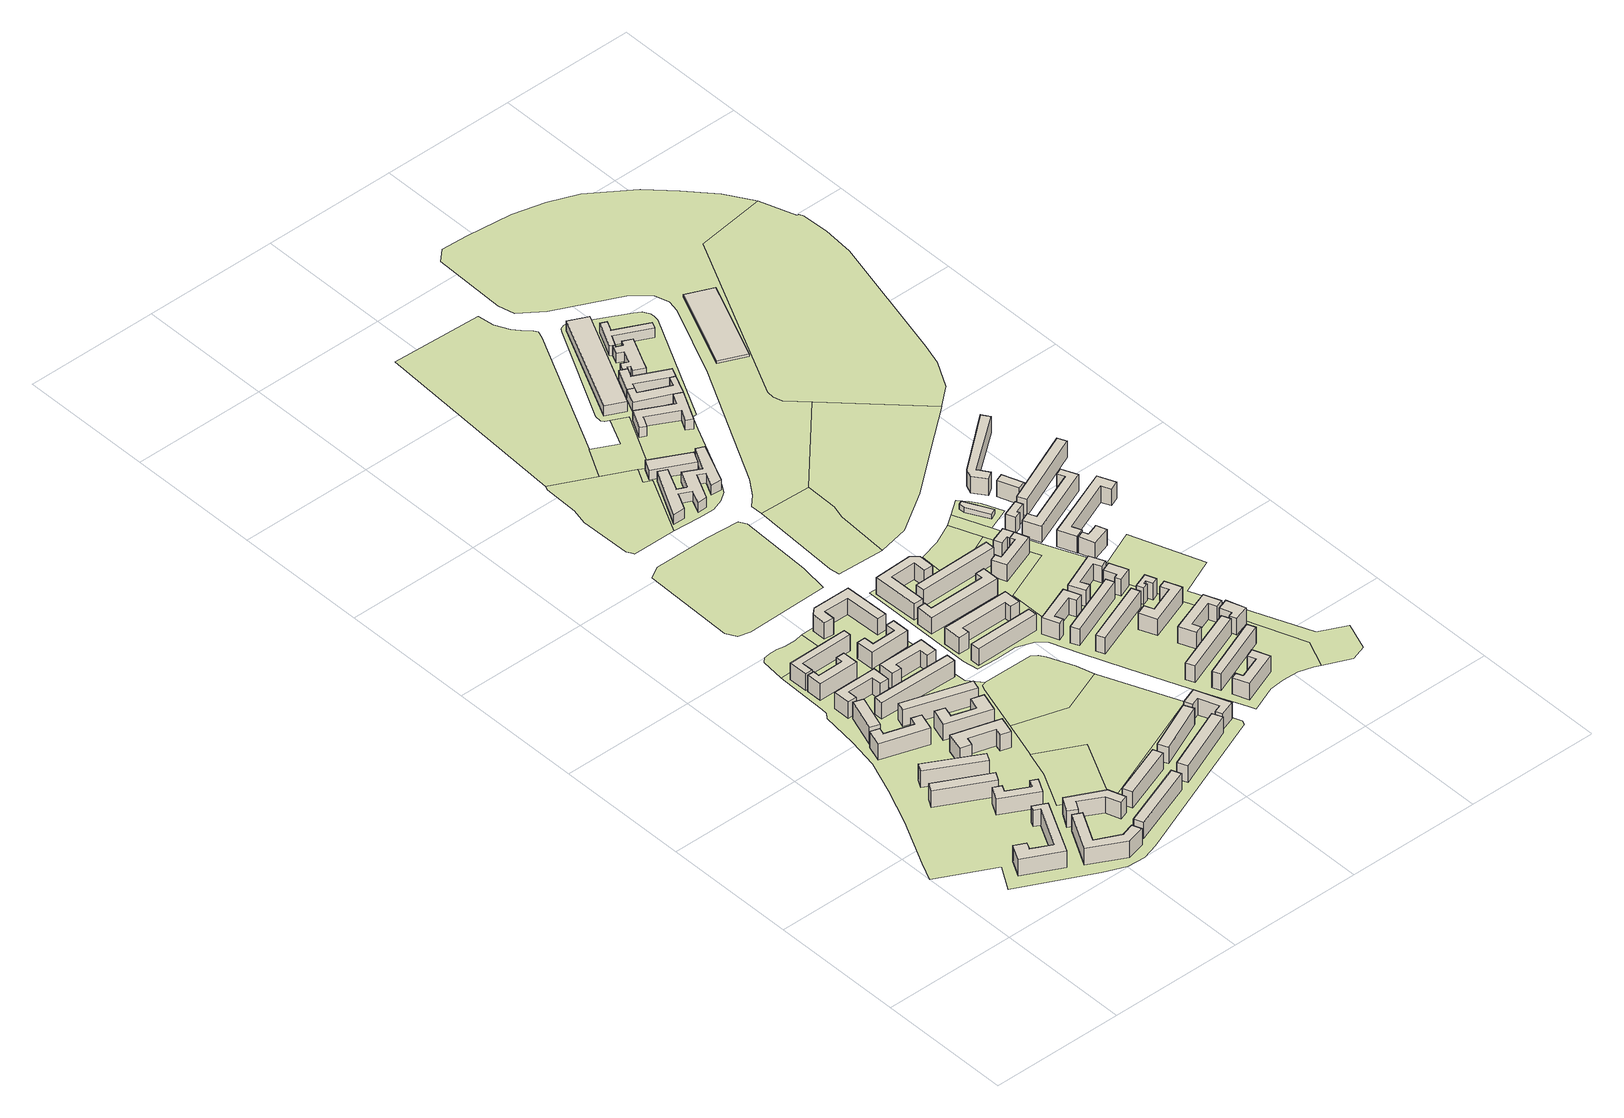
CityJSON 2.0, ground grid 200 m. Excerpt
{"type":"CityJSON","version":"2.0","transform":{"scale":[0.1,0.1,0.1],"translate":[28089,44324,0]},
"CityObjects":{
"building1":{"type":"Building","attributes":{"class":"1000","function":"1000","usage":"1000","roofType":"1000","measuredHeight":27,"storeysAboveGround":9,"storeysBelowGround":0,"landuse":"residential"},"geometry":[{"type":"Solid","lod":"1","boundaries":[[[[0,1,2,3]],[[3,2,4,5]],[[5,4,6,7]],[[7,6,8,9]],[[9,8,10,11]],[[11,10,12,13]],[[13,12,14,15]],[[15,14,16,17]],[[17,16,18,19]],[[19,18,1,0]],[[3,5,7,9,11,13,15,17,19,0]],[[1,18,16,14,12,10,8,6,4,2]]]]}]},
"building2":{"type":"Building","attributes":{"class":"1000","function":"1000","usage":"1000","roofType":"1000","measuredHeight":27,"storeysAboveGround":9,"storeysBelowGround":0,"landuse":"residential"},"geometry":[{"type":"Solid","lod":"1","boundaries":[[[[20,21,22,23]],[[23,22,24,25]],[[25,24,26,27]],[[27,26,21,20]],[[23,25,27,20]],[[21,26,24,22]]]]}]},
"building3":{"type":"Building","attributes":{"class":"1000","function":"1000","usage":"1000","roofType":"1000","measuredHeight":27,"storeysAboveGround":9,"storeysBelowGround":0,"landuse":"residential"},"geometry":[{"type":"Solid","lod":"1","boundaries":[[[[28,29,30,31]],[[31,30,32,33]],[[33,32,34,35]],[[35,34,36,37]],[[37,36,38,39]],[[39,38,40,41]],[[41,40,42,43]],[[43,42,29,28]],[[31,33,35,37,39,41,43,28]],[[29,42,40,38,36,34,32,30]]]]}]},
"building4":{"type":"Building","attributes":{"class":"1000","function":"1000","usage":"1000","roofType":"1000","measuredHeight":27,"storeysAboveGround":9,"storeysBelowGround":0,"landuse":"residential"},"geometry":[{"type":"Solid","lod":"1","boundaries":[[[[44,45,46,47]],[[47,46,48,49]],[[49,48,50,51]],[[51,50,52,53]],[[53,52,54,55]],[[55,54,56,57]],[[57,56,58,59]],[[59,58,45,44]],[[47,49,51,53,55,57,59,44]],[[45,58,56,54,52,50,48,46]]]]}]},
"building5":{"type":"Building","attributes":{"class":"1000","function":"1000","usage":"1000","roofType":"1000","measuredHeight":27,"storeysAboveGround":9,"storeysBelowGround":0,"landuse":"residential"},"geometry":[{"type":"Solid","lod":"1","boundaries":[[[[60,61,62,63]],[[63,62,64,65]],[[65,64,66,67]],[[67,66,61,60]],[[63,65,67,60]],[[61,66,64,62]]]]}]},
"building6":{"type":"Building","attributes":{"class":"1000","function":"1000","usage":"1000","roofType":"1000","measuredHeight":27,"storeysAboveGround":9,"storeysBelowGround":0,"landuse":"residential"},"geometry":[{"type":"Solid","lod":"1","boundaries":[[[[68,69,70,71]],[[71,70,72,73]],[[73,72,74,75]],[[75,74,76,77]],[[77,76,78,79]],[[79,78,80,81]],[[81,80,82,83]],[[83,82,69,68]],[[71,73,75,77,79,81,83,68]],[[69,82,80,78,76,74,72,70]]]]}]},
"building7":{"type":"Building","attributes":{"class":"1000","function":"1000","usage":"1000","roofType":"1000","measuredHeight":27,"storeysAboveGround":9,"storeysBelowGround":0,"landuse":"residential"},"geometry":[{"type":"Solid","lod":"1","boundaries":[[[[84,85,86,87]],[[87,86,88,89]],[[89,88,90,91]],[[91,90,85,84]],[[87,89,91,84]],[[85,90,88,86]]]]}]},
"building8":{"type":"Building","attributes":{"class":"1000","function":"1000","usage":"1000","roofType":"1000","measuredHeight":27,"storeysAboveGround":9,"storeysBelowGround":0,"landuse":"residential"},"geometry":[{"type":"Solid","lod":"1","boundaries":[[[[92,93,94,95]],[[95,94,96,97]],[[97,96,98,99]],[[99,98,100,101]],[[101,100,102,103]],[[103,102,104,105]],[[105,104,106,107]],[[107,106,93,92]],[[95,97,99,101,103,105,107,92]],[[93,106,104,102,100,98,96,94]]]]}]},
"building9":{"type":"Building","attributes":{"class":"1000","function":"1000","usage":"1000","roofType":"1000","measuredHeight":27,"storeysAboveGround":9,"storeysBelowGround":0,"landuse":"residential"},"geometry":[{"type":"Solid","lod":"1","boundaries":[[[[108,109,110,111]],[[111,110,112,113]],[[113,112,114,115]],[[115,114,116,117]],[[117,116,118,119]],[[119,118,120,121]],[[121,120,122,123]],[[123,122,109,108]],[[111,113,115,117,119,121,123,108]],[[109,122,120,118,116,114,112,110]]]]}]},
"building10":{"type":"Building","attributes":{"class":"1000","function":"1000","usage":"1000","roofType":"1000","measuredHeight":27,"storeysAboveGround":9,"storeysBelowGround":0,"landuse":"residential"},"geometry":[{"type":"Solid","lod":"1","boundaries":[[[[124,125,126,127]],[[127,126,128,129]],[[129,128,130,131]],[[131,130,132,133]],[[133,132,134,135]],[[135,134,136,137]],[[137,136,138,139]],[[139,138,125,124]],[[127,129,131,133,135,137,139,124]],[[125,138,136,134,132,130,128,126]]]]}]},
"building11":{"type":"Building","attributes":{"class":"1000","function":"1000","usage":"1000","roofType":"1000","measuredHeight":27,"storeysAboveGround":9,"storeysBelowGround":0,"landuse":"residential"},"geometry":[{"type":"Solid","lod":"1","boundaries":[[[[140,141,142,143]],[[143,142,144,145]],[[145,144,146,147]],[[147,146,148,149]],[[149,148,150,151]],[[151,150,152,153]],[[153,152,154,155]],[[155,154,141,140]],[[143,145,147,149,151,153,155,140]],[[141,154,152,150,148,146,144,142]]]]}]},
"building12":{"type":"Building","attributes":{"class":"1000","function":"1000","usage":"1000","roofType":"1000","measuredHeight":27,"storeysAboveGround":9,"storeysBelowGround":0,"landuse":"residential"},"geometry":[{"type":"Solid","lod":"1","boundaries":[[[[156,157,158,159]],[[159,158,160,161]],[[161,160,162,163]],[[163,162,157,156]],[[159,161,163,156]],[[157,162,160,158]]]]}]},
"building13":{"type":"Building","attributes":{"class":"1000","function":"1000","usage":"1000","roofType":"1000","measuredHeight":27,"storeysAboveGround":9,"storeysBelowGround":0,"landuse":"residential"},"geometry":[{"type":"Solid","lod":"1","boundaries":[[[[164,165,166,167]],[[167,166,168,169]],[[169,168,170,171]],[[171,170,172,173]],[[173,172,174,175]],[[175,174,176,177]],[[177,176,178,179]],[[179,178,165,164]],[[167,169,171,173,175,177,179,164]],[[165,178,176,174,172,170,168,166]]]]}]},
"building14":{"type":"Building","attributes":{"class":"1000","function":"1000","usage":"1000","roofType":"1000","measuredHeight":27,"storeysAboveGround":9,"storeysBelowGround":0,"landuse":"residential"},"geometry":[{"type":"Solid","lod":"1","boundaries":[[[[180,181,182,183]],[[183,182,184,185]],[[185,184,186,187]],[[187,186,188,189]],[[189,188,190,191]],[[191,190,181,180]],[[183,185,187,189,191,180]],[[181,190,188,186,184,182]]]]}]},
"building15":{"type":"Building","attributes":{"class":"1000","function":"1000","usage":"1000","roofType":"1000","measuredHeight":27,"storeysAboveGround":9,"storeysBelowGround":0,"landuse":"residential"},"geometry":[{"type":"Solid","lod":"1","boundaries":[[[[192,193,194,195]],[[195,194,196,197]],[[197,196,198,199]],[[199,198,193,192]],[[195,197,199,192]],[[193,198,196,194]]]]}]},
"building16":{"type":"Building","attributes":{"class":"1000","function":"1000","usage":"1000","roofType":"1000","measuredHeight":27,"storeysAboveGround":9,"storeysBelowGround":0,"landuse":"residential"},"geometry":[{"type":"Solid","lod":"1","boundaries":[[[[200,201,202,203]],[[203,202,204,205]],[[205,204,206,207]],[[207,206,201,200]],[[203,205,207,200]],[[201,206,204,202]]]]}]},
"building17":{"type":"Building","attributes":{"class":"1000","function":"1000","usage":"1000","roofType":"1000","measuredHeight":27,"storeysAboveGround":9,"storeysBelowGround":0,"landuse":"residential"},"geometry":[{"type":"Solid","lod":"1","boundaries":[[[[208,209,210,211]],[[211,210,212,213]],[[213,212,214,215]],[[215,214,209,208]],[[211,213,215,208]],[[209,214,212,210]]]]}]},
"building18":{"type":"Building","attributes":{"class":"1000","function":"1000","usage":"1000","roofType":"1000","measuredHeight":27,"storeysAboveGround":9,"storeysBelowGround":0,"landuse":"residential"},"geometry":[{"type":"Solid","lod":"1","boundaries":[[[[216,217,218,219]],[[219,218,220,221]],[[221,220,222,223]],[[223,222,224,225]],[[225,224,226,227]],[[227,226,228,229]],[[229,228,230,231]],[[231,230,217,216]],[[219,221,223,225,227,229,231,216]],[[217,230,228,226,224,222,220,218]]]]}]},
"building19":{"type":"Building","attributes":{"class":"1000","function":"1000","usage":"1000","roofType":"1000","measuredHeight":27,"storeysAboveGround":9,"storeysBelowGround":0,"landuse":"residential"},"geometry":[{"type":"Solid","lod":"1","boundaries":[[[[232,233,234,235]],[[235,234,236,237]],[[237,236,238,239]],[[239,238,240,241]],[[241,240,242,243]],[[243,242,244,245]],[[245,244,246,247]],[[247,246,233,232]],[[235,237,239,241,243,245,247,232]],[[233,246,244,242,240,238,236,234]]]]}]},
"building20":{"type":"Building","attributes":{"class":"1000","function":"1000","usage":"1000","roofType":"1000","measuredHeight":27,"storeysAboveGround":9,"storeysBelowGround":0,"landuse":"residential"},"geometry":[{"type":"Solid","lod":"1","boundaries":[[[[248,249,250,251]],[[251,250,252,253]],[[253,252,254,255]],[[255,254,256,257]],[[257,256,258,259]],[[259,258,260,261]],[[261,260,262,263]],[[263,262,264,265]],[[265,264,249,248]],[[251,253,255,257,259,261,263,265,248]],[[249,264,262,260,258,256,254,252,250]]]]}]},
"building21":{"type":"Building","attributes":{"class":"1000","function":"1000","usage":"1000","roofType":"1000","measuredHeight":27,"storeysAboveGround":9,"storeysBelowGround":0,"landuse":"residential"},"geometry":[{"type":"Solid","lod":"1","boundaries":[[[[266,267,268,269]],[[269,268,270,271]],[[271,270,272,273]],[[273,272,267,266]],[[269,271,273,266]],[[267,272,270,268]]]]}]},
"building22":{"type":"Building","attributes":{"class":"1000","function":"1000","usage":"1000","roofType":"1000","measuredHeight":27,"storeysAboveGround":9,"storeysBelowGround":0,"landuse":"residential"},"geometry":[{"type":"Solid","lod":"1","boundaries":[[[[274,275,276,277]],[[277,276,278,279]],[[279,278,280,281]],[[281,280,275,274]],[[277,279,281,274]],[[275,280,278,276]]]]}]},
"building23":{"type":"Building","attributes":{"class":"1000","function":"1000","usage":"1000","roofType":"1000","measuredHeight":27,"storeysAboveGround":9,"storeysBelowGround":0,"landuse":"residential"},"geometry":[{"type":"Solid","lod":"1","boundaries":[[[[282,283,284,285]],[[285,284,286,287]],[[287,286,288,289]],[[289,288,283,282]],[[285,287,289,282]],[[283,288,286,284]]]]}]},
"building24":{"type":"Building","attributes":{"class":"1000","function":"1000","usage":"1000","roofType":"1000","measuredHeight":27,"storeysAboveGround":9,"storeysBelowGround":0,"landuse":"residential"},"geometry":[{"type":"Solid","lod":"1","boundaries":[[[[290,291,292,293]],[[293,292,294,295]],[[295,294,296,297]],[[297,296,298,299]],[[299,298,300,301]],[[301,300,302,303]],[[303,302,304,305]],[[305,304,291,290]],[[293,295,297,299,301,303,305,290]],[[291,304,302,300,298,296,294,292]]]]}]},
"building25":{"type":"Building","attributes":{"class":"1000","function":"1000","usage":"1000","roofType":"1000","measuredHeight":27,"storeysAboveGround":9,"storeysBelowGround":0,"landuse":"residential"},"geometry":[{"type":"Solid","lod":"1","boundaries":[[[[306,307,308,309]],[[309,308,310,311]],[[311,310,312,313]],[[313,312,314,315]],[[315,314,316,317]],[[317,316,318,319]],[[319,318,320,321]],[[321,320,307,306]],[[309,311,313,315,317,319,321,306]],[[307,320,318,316,314,312,310,308]]]]}]},
"building26":{"type":"Building","attributes":{"class":"1000","function":"1000","usage":"1000","roofType":"1000","measuredHeight":27,"storeysAboveGround":9,"storeysBelowGround":0,"landuse":"residential"},"geometry":[{"type":"Solid","lod":"1","boundaries":[[[[322,323,324,325]],[[325,324,326,327]],[[327,326,328,329]],[[329,328,330,331]],[[331,330,332,333]],[[333,332,334,335]],[[335,334,336,337]],[[337,336,338,339]],[[339,338,323,322]],[[325,327,329,331,333,335,337,339,322]],[[323,338,336,334,332,330,328,326,324]]]]}]},
"building27":{"type":"Building","attributes":{"class":"1000","function":"1000","usage":"1000","roofType":"1000","measuredHeight":27,"storeysAboveGround":9,"storeysBelowGround":0,"landuse":"residential"},"geometry":[{"type":"Solid","lod":"1","boundaries":[[[[340,341,342,343]],[[343,342,344,345]],[[345,344,346,347]],[[347,346,348,349]],[[349,348,350,351]],[[351,350,352,353]],[[353,352,354,355]],[[355,354,341,340]],[[343,345,347,349,351,353,355,340]],[[341,354,352,350,348,346,344,342]]]]}]},
"building28":{"type":"Building","attributes":{"class":"1030","function":"1150","usage":"1150","roofType":"1000","measuredHeight":16,"storeysAboveGround":4,"storeysBelowGround":0,"landuse":"commercial"},"geometry":[{"type":"Solid","lod":"1","boundaries":[[[[356,357,358,359]],[[359,358,360,361]],[[361,360,362,363]],[[363,362,364,365]],[[365,364,366,367]],[[367,366,368,369]],[[369,368,370,371]],[[371,370,372,373]],[[373,372,374,375]],[[375,374,376,377]],[[377,376,378,379]],[[379,378,380,381]],[[381,380,382,383]],[[383,382,384,385]],[[385,384,386,387]],[[387,386,388,389]],[[389,388,390,391]],[[391,390,357,356]],[[359,361,363,365,367,369,371,373,375,377,379,381,383,385,387,389,391,356]],[[357,390,388,386,384,382,380,378,376,374,372,370,368,366,364,362,360,358]]]]}]},
"building29":{"type":"Building","attributes":{"class":"1030","function":"1150","usage":"1150","roofType":"1000","measuredHeight":16,"storeysAboveGround":4,"storeysBelowGround":0,"landuse":"commercial"},"geometry":[{"type":"Solid","lod":"1","boundaries":[[[[392,393,394,395]],[[395,394,396,397]],[[397,396,398,399]],[[399,398,393,392]],[[395,397,399,392]],[[393,398,396,394]]]]}]},
"building30":{"type":"Building","attributes":{"class":"1000","function":"1000","usage":"1000","roofType":"1000","measuredHeight":27,"storeysAboveGround":9,"storeysBelowGround":0,"landuse":"residential"},"geometry":[{"type":"Solid","lod":"1","boundaries":[[[[400,401,402,403]],[[403,402,404,405]],[[405,404,406,407]],[[407,406,401,400]],[[403,405,407,400]],[[401,406,404,402]]]]}]},
"building31":{"type":"Building","attributes":{"class":"1000","function":"1000","usage":"1000","roofType":"1000","measuredHeight":27,"storeysAboveGround":9,"storeysBelowGround":0,"landuse":"residential"},"geometry":[{"type":"Solid","lod":"1","boundaries":[[[[408,409,410,411]],[[411,410,412,413]],[[413,412,414,415]],[[415,414,416,417]],[[417,416,418,419]],[[419,418,420,421]],[[421,420,422,423]],[[423,422,409,408]],[[411,413,415,417,419,421,423,408]],[[409,422,420,418,416,414,412,410]]]]}]},
"building32":{"type":"Building","attributes":{"class":"1000","function":"1000","usage":"1000","roofType":"1000","measuredHeight":27,"storeysAboveGround":9,"storeysBelowGround":0,"landuse":"residential"},"geometry":[{"type":"Solid","lod":"1","boundaries":[[[[424,425,426,427]],[[427,426,428,429]],[[429,428,430,431]],[[431,430,425,424]],[[427,429,431,424]],[[425,430,428,426]]]]}]},
"building33":{"type":"Building","attributes":{"class":"1000","function":"1000","usage":"1000","roofType":"1000","measuredHeight":27,"storeysAboveGround":9,"storeysBelowGround":0,"landuse":"residential"},"geometry":[{"type":"Solid","lod":"1","boundaries":[[[[432,433,434,435]],[[435,434,436,437]],[[437,436,438,439]],[[439,438,440,441]],[[441,440,442,443]],[[443,442,444,445]],[[445,444,446,447]],[[447,446,433,432]],[[435,437,439,441,443,445,447,432]],[[433,446,444,442,440,438,436,434]]]]}]},
"building34":{"type":"Building","attributes":{"class":"1000","function":"1000","usage":"1000","roofType":"1000","measuredHeight":27,"storeysAboveGround":9,"storeysBelowGround":0,"landuse":"residential"},"geometry":[{"type":"Solid","lod":"1","boundaries":[[[[448,449,450,451]],[[451,450,452,453]],[[453,452,454,455]],[[455,454,449,448]],[[451,453,455,448]],[[449,454,452,450]]]]}]},
"building35":{"type":"Building","attributes":{"class":"1000","function":"1000","usage":"1000","roofType":"1000","measuredHeight":27,"storeysAboveGround":9,"storeysBelowGround":0,"landuse":"residential"},"geometry":[{"type":"Solid","lod":"1","boundaries":[[[[456,457,458,459]],[[459,458,460,461]],[[461,460,462,463]],[[463,462,457,456]],[[459,461,463,456]],[[457,462,460,458]]]]}]},
"building36":{"type":"Building","attributes":{"class":"1000","function":"1000","usage":"1000","roofType":"1000","measuredHeight":27,"storeysAboveGround":9,"storeysBelowGround":0,"landuse":"residential"},"geometry":[{"type":"Solid","lod":"1","boundaries":[[[[464,465,466,467]],[[467,466,468,469]],[[469,468,470,471]],[[471,470,465,464]],[[467,469,471,464]],[[465,470,468,466]]]]}]},
"building37":{"type":"Building","attributes":{"class":"1000","function":"1000","usage":"1000","roofType":"1000","measuredHeight":27,"storeysAboveGround":9,"storeysBelowGround":0,"landuse":"residential"},"geometry":[{"type":"Solid","lod":"1","boundaries":[[[[472,473,474,475]],[[475,474,476,477]],[[477,476,478,479]],[[479,478,480,481]],[[481,480,482,483]],[[483,482,484,485]],[[485,484,486,487]],[[487,486,473,472]],[[475,477,479,481,483,485,487,472]],[[473,486,484,482,480,478,476,474]]]]}]},
"building38":{"type":"Building","attributes":{"class":"1030","function":"1150","usage":"1150","roofType":"1000","measuredHeight":16,"storeysAboveGround":4,"storeysBelowGround":0,"landuse":"commercial"},"geometry":[{"type":"Solid","lod":"1","boundaries":[[[[488,489,490,491]],[[491,490,492,493]],[[493,492,494,495]],[[495,494,496,497]],[[497,496,498,499]],[[499,498,500,501]],[[501,500,502,503]],[[503,502,504,505]],[[505,504,506,507]],[[507,506,489,488]],[[491,493,495,497,499,501,503,505,507,488]],[[489,506,504,502,500,498,496,494,492,490]]]]}]},
"building39":{"type":"Building","attributes":{"class":"1000","function":"1000","usage":"1000","roofType":"1000","measuredHeight":27,"storeysAboveGround":9,"storeysBelowGround":0,"landuse":"residential"},"geometry":[{"type":"Solid","lod":"1","boundaries":[[[[508,509,510,511]],[[511,510,512,513]],[[513,512,514,515]],[[515,514,516,517]],[[517,516,518,519]],[[519,518,520,521]],[[521,520,522,523]],[[523,522,509,508]],[[511,513,515,517,519,521,523,508]],[[509,522,520,518,516,514,512,510]]]]}]},
"building40":{"type":"Building","attributes":{"class":"1000","function":"1000","usage":"1000","roofType":"1000","measuredHeight":27,"storeysAboveGround":9,"storeysBelowGround":0,"landuse":"residential"},"geometry":[{"type":"Solid","lod":"1","boundaries":[[[[524,525,526,527]],[[527,526,528,529]],[[529,528,530,531]],[[531,530,532,533]],[[533,532,534,535]],[[535,534,536,537]],[[537,536,538,539]],[[539,538,525,524]],[[527,529,531,533,535,537,539,524]],[[525,538,536,534,532,530,528,526]]]]}]},
"building41":{"type":"Building","attributes":{"class":"1000","function":"1000","usage":"1000","roofType":"1000","measuredHeight":27,"storeysAboveGround":9,"storeysBelowGround":0,"landuse":"residential"},"geometry":[{"type":"Solid","lod":"1","boundaries":[[[[540,541,542,543]],[[543,542,544,545]],[[545,544,482,483]],[[483,482,480,481]],[[481,480,546,547]],[[547,546,541,540]],[[543,545,483,481,547,540]],[[541,546,480,482,544,542]]]]}]},
"building42":{"type":"Building","attributes":{"class":"1000","function":"1000","usage":"1000","roofType":"1000","measuredHeight":27,"storeysAboveGround":9,"storeysBelowGround":0,"landuse":"residential"},"geometry":[{"type":"Solid","lod":"1","boundaries":[[[[548,549,550,551]],[[551,550,552,553]],[[553,552,554,555]],[[555,554,556,557]],[[557,556,558,559]],[[559,558,560,561]],[[561,560,562,563]],[[563,562,549,548]],[[551,553,555,557,559,561,563,548]],[[549,562,560,558,556,554,552,550]]]]}]},
"building43":{"type":"Building","attributes":{"class":"1000","function":"1000","usage":"1000","roofType":"1000","measuredHeight":27,"storeysAboveGround":9,"storeysBelowGround":0,"landuse":"residential"},"geometry":[{"type":"Solid","lod":"1","boundaries":[[[[564,565,566,567]],[[567,566,568,569]],[[569,568,570,571]],[[571,570,572,573]],[[573,572,574,575]],[[575,574,565,564]],[[567,569,571,573,575,564]],[[565,574,572,570,568,566]]]]}]},
"building44":{"type":"Building","attributes":{"class":"1000","function":"1000","usage":"1000","roofType":"1000","measuredHeight":27,"storeysAboveGround":9,"storeysBelowGround":0,"landuse":"residential"},"geometry":[{"type":"Solid","lod":"1","boundaries":[[[[576,577,578,579]],[[579,578,580,581]],[[581,580,582,583]],[[583,582,584,585]],[[585,584,586,587]],[[587,586,588,589]],[[589,588,590,591]],[[591,590,577,576]],[[579,581,583,585,587,589,591,576]],[[577,590,588,586,584,582,580,578]]]]}]},
"building45":{"type":"Building","attributes":{"class":"1030","function":"1150","usage":"1150","roofType":"1000","measuredHeight":16,"storeysAboveGround":4,"storeysBelowGround":0,"landuse":"commercial"},"geometry":[{"type":"Solid","lod":"1","boundaries":[[[[592,593,594,595]],[[595,594,596,597]],[[597,596,598,599]],[[599,598,600,601]],[[601,600,602,603]],[[603,602,604,605]],[[605,604,496,497]],[[497,496,494,495]],[[495,494,593,592]],[[595,597,599,601,603,605,497,495,592]],[[593,494,496,604,602,600,598,596,594]]]]}]},
"building46":{"type":"Building","attributes":{"class":"1000","function":"1000","usage":"1000","roofType":"1000","measuredHeight":27,"storeysAboveGround":9,"storeysBelowGround":0,"landuse":"residential"},"geometry":[{"type":"Solid","lod":"1","boundaries":[[[[606,607,608,609]],[[609,608,610,611]],[[611,610,612,613]],[[613,612,614,615]],[[615,614,616,617]],[[617,616,607,606]],[[609,611,613,615,617,606]],[[607,616,614,612,610,608]]]]}]},
"building47":{"type":"Building","attributes":{"class":"1030","function":"1150","usage":"1150","roofType":"1000","measuredHeight":16,"storeysAboveGround":4,"storeysBelowGround":0,"landuse":"commercial"},"geometry":[{"type":"Solid","lod":"1","boundaries":[[[[618,619,620,621]],[[621,620,622,623]],[[623,622,624,625]],[[625,624,619,618]],[[621,623,625,618]],[[619,624,622,620]]]]}]},
"building48":{"type":"Building","attributes":{"class":"1030","function":"1150","usage":"1150","roofType":"1000","measuredHeight":16,"storeysAboveGround":4,"storeysBelowGround":0,"landuse":"commercial"},"geometry":[{"type":"Solid","lod":"1","boundaries":[[[[595,594,626,627]],[[627,626,628,629]],[[629,628,630,631]],[[631,630,632,633]],[[633,632,634,635]],[[635,634,604,605]],[[605,604,602,603]],[[603,602,636,637]],[[637,636,596,597]],[[597,596,594,595]],[[627,629,631,633,635,605,603,637,597,595]],[[594,596,636,602,604,634,632,630,628,626]]]]}]},
"building49":{"type":"Building","attributes":{"class":"1120","function":"2300","usage":"2300","roofType":"1000","measuredHeight":8,"storeysAboveGround":2,"storeysBelowGround":0,"landuse":"health"},"geometry":[{"type":"Solid","lod":"1","boundaries":[[[[638,639,640,641]],[[641,640,642,643]],[[643,642,644,645]],[[645,644,646,647]],[[647,646,639,638]],[[641,643,645,647,638]],[[639,646,644,642,640]]]]}]},
"building50":{"type":"Building","attributes":{"class":"1000","function":"1000","usage":"1000","roofType":"1000","measuredHeight":27,"storeysAboveGround":9,"storeysBelowGround":0,"landuse":"residential"},"geometry":[{"type":"Solid","lod":"1","boundaries":[[[[648,649,650,651]],[[651,650,652,653]],[[653,652,654,655]],[[655,654,656,657]],[[657,656,658,659]],[[659,658,649,648]],[[651,653,655,657,659,648]],[[649,658,656,654,652,650]]]]}]},
"building51":{"type":"Building","attributes":{"class":"1000","function":"1000","usage":"1000","roofType":"1000","measuredHeight":27,"storeysAboveGround":9,"storeysBelowGround":0,"landuse":"residential"},"geometry":[{"type":"Solid","lod":"1","boundaries":[[[[660,661,662,663]],[[663,662,664,665]],[[665,664,666,667]],[[667,666,668,669]],[[669,668,670,671]],[[671,670,661,660]],[[663,665,667,669,671,660]],[[661,670,668,666,664,662]]]]}]},
"building52":{"type":"Building","attributes":{"class":"1030","function":"1150","usage":"1150","roofType":"1000","measuredHeight":16,"storeysAboveGround":4,"storeysBelowGround":0,"landuse":"commercial"},"geometry":[{"type":"Solid","lod":"1","boundaries":[[[[672,673,674,675]],[[675,674,676,677]],[[677,676,678,679]],[[679,678,680,681]],[[681,680,682,683]],[[683,682,684,685]],[[685,684,686,687]],[[687,686,688,689]],[[689,688,690,691]],[[691,690,692,693]],[[693,692,694,695]],[[695,694,630,631]],[[631,630,628,629]],[[629,628,696,697]],[[697,696,698,699]],[[699,698,700,701]],[[701,700,673,672]],[[675,677,679,681,683,685,687,689,691,693,695,631,629,697,699,701,672]],[[673,700,698,696,628,630,694,692,690,688,686,684,682,680,678,676,674]]]]}]},
"building53":{"type":"Building","attributes":{"class":"1000","function":"1000","usage":"1000","roofType":"1000","measuredHeight":27,"storeysAboveGround":9,"storeysBelowGround":0,"landuse":"residential"},"geometry":[{"type":"Solid","lod":"1","boundaries":[[[[702,703,704,705]],[[705,704,706,707]],[[707,706,708,709]],[[709,708,710,711]],[[711,710,712,713]],[[713,712,714,715]],[[715,714,716,717]],[[717,716,703,702]],[[705,707,709,711,713,715,717,702]],[[703,716,714,712,710,708,706,704]]]]}]},
"building54":{"type":"Building","attributes":{"class":"1000","function":"1000","usage":"1000","roofType":"1000","measuredHeight":27,"storeysAboveGround":9,"storeysBelowGround":0,"landuse":"residential"},"geometry":[{"type":"Solid","lod":"1","boundaries":[[[[718,719,720,721]],[[721,720,722,723]],[[723,722,724,725]],[[725,724,719,718]],[[721,723,725,718]],[[719,724,722,720]]]]}]},
"building55":{"type":"Building","attributes":{"class":"1030","function":"1150","usage":"1150","roofType":"1000","measuredHeight":16,"storeysAboveGround":4,"storeysBelowGround":0,"landuse":"commercial"},"geometry":[{"type":"Solid","lod":"1","boundaries":[[[[726,727,728,729]],[[729,728,730,731]],[[731,730,732,733]],[[733,732,734,735]],[[735,734,736,737]],[[737,736,738,739]],[[739,738,740,741]],[[741,740,676,677]],[[677,676,674,675]],[[675,674,727,726]],[[729,731,733,735,737,739,741,677,675,726]],[[727,674,676,740,738,736,734,732,730,728]]]]}]},
"building56":{"type":"Building","attributes":{"class":"1000","function":"1000","usage":"1000","roofType":"1000","measuredHeight":27,"storeysAboveGround":9,"storeysBelowGround":0,"landuse":"residential"},"geometry":[{"type":"Solid","lod":"1","boundaries":[[[[742,743,744,745]],[[745,744,746,747]],[[747,746,748,749]],[[749,748,750,751]],[[751,750,752,753]],[[753,752,754,755]],[[755,754,756,757]],[[757,756,743,742]],[[745,747,749,751,753,755,757,742]],[[743,756,754,752,750,748,746,744]]]]}]},
"building57":{"type":"Building","attributes":{"class":"1000","function":"1000","usage":"1000","roofType":"1000","measuredHeight":27,"storeysAboveGround":9,"storeysBelowGround":0,"landuse":"residential"},"geometry":[{"type":"Solid","lod":"1","boundaries":[[[[758,759,760,761]],[[761,760,762,763]],[[763,762,764,765]],[[765,764,766,767]],[[767,766,768,769]],[[769,768,770,771]],[[771,770,759,758]],[[761,763,765,767,769,771,758]],[[759,770,768,766,764,762,760]]]]}]},
"building58":{"type":"Building","attributes":{"class":"1000","function":"1000","usage":"1000","roofType":"1000","measuredHeight":27,"storeysAboveGround":9,"storeysBelowGround":0,"landuse":"residential"},"geometry":[{"type":"Solid","lod":"1","boundaries":[[[[772,773,774,775]],[[775,774,776,777]],[[777,776,778,779]],[[779,778,773,772]],[[775,777,779,772]],[[773,778,776,774]]]]}]},
"building59":{"type":"Building","attributes":{"class":"1180","function":"2700","usage":"2700","roofType":"1000","measuredHeight":4,"storeysAboveGround":1,"storeysBelowGround":0,"landuse":"reserve"},"geometry":[{"type":"Solid","lod":"1","boundaries":[[[[780,781,782,783]],[[783,782,784,785]],[[785,784,786,787]],[[787,786,781,780]],[[783,785,787,780]],[[781,786,784,782]]]]}]},
"landuse1":{"type":"LandUse","attributes":{"function":"1040","plot_area":6978.77,"landuse":"recreation_ground"},"geometry":[{"type":"MultiSurface","lod":"1","boundaries":[[[788,789,790,791,792]]]}]},
"landuse2":{"type":"LandUse","attributes":{"function":"1040","plot_area":2971.43,"landuse":"reserve"},"geometry":[{"type":"MultiSurface","lod":"1","boundaries":[[[793,794,795,796,797,798,799,800,801]]]}]},
"landuse3":{"type":"LandUse","attributes":{"function":"1040","plot_ratio":2.8,"plot_area":127240.39,"landuse":"residential"},"geometry":[{"type":"MultiSurface","lod":"1","boundaries":[[[802,803,804,805,806,807,808,809,810,811,812,789,788,813,814,815,816,817,818,819,793,801,800,820,821,822,823,824,825,826,827,828]]]}]},
"landuse4":{"type":"LandUse","attributes":{"function":"1040","plot_area":22742.95,"landuse":"education"},"geometry":[{"type":"MultiSurface","lod":"1","boundaries":[[[829,830,811,812,790,791,792,831]]]}]},
"landuse5":{"type":"LandUse","attributes":{"function":"1040","plot_area":25879.44,"landuse":"reserve"},"geometry":[{"type":"MultiSurface","lod":"1","boundaries":[[[832,833,834,835,836,837,838,839,840,841]]]}]},
"landuse6":{"type":"LandUse","attributes":{"function":"1040","plot_area":11346.5,"landuse":"education"},"geometry":[{"type":"MultiSurface","lod":"1","boundaries":[[[816,815,814,831,829,830,842,843,844,845]]]}]},
"landuse7":{"type":"LandUse","attributes":{"function":"1040","plot_area":14329.15,"landuse":"recreation_ground"},"geometry":[{"type":"MultiSurface","lod":"1","boundaries":[[[846,847,848,849,850,851,852,853,854,855,856]]]}]},
"landuse8":{"type":"LandUse","attributes":{"function":"1040","plot_area":4487.35,"landuse":"recreation_ground"},"geometry":[{"type":"MultiSurface","lod":"1","boundaries":[[[857,856,858,859,860,861,862]]]}]},
"landuse9":{"type":"LandUse","attributes":{"function":"1040","plot_area":11288.91,"landuse":"health"},"geometry":[{"type":"MultiSurface","lod":"1","boundaries":[[[863,864,865,866,867,868,869,870]]]}]},
"landuse10":{"type":"LandUse","attributes":{"function":"1040","plot_ratio":3,"plot_area":41273.18,"landuse":"commercial"},"geometry":[{"type":"MultiSurface","lod":"1","boundaries":[[[857,862,871,872,873,874,875,876,877,878,846]]]}]},
"landuse11":{"type":"LandUse","attributes":{"function":"1040","plot_ratio":2.8,"plot_area":76541.21,"landuse":"residential"},"geometry":[{"type":"MultiSurface","lod":"1","boundaries":[[[879,880,881,882,883,884,885,886,887,888,889,890,891,892,893,894,895,896,897,898,899,900,901,902,903,904,905,906,907,908,909,910]]]}]},
"landuse12":{"type":"LandUse","attributes":{"function":"1040","plot_area":3627.13,"landuse":"civic"},"geometry":[{"type":"MultiSurface","lod":"1","boundaries":[[[911,912,907,908,909,910]]]}]},
"landuse13":{"type":"LandUse","attributes":{"function":"1040","plot_area":39663.42,"landuse":"commercial"},"geometry":[{"type":"MultiSurface","lod":"1","boundaries":[[[858,859,913,914,915,916,917,918,919,920,921,922,923,924,925,926,927,928,929,930,931,932,853,854,855,856]]]}]},
"landuse14":{"type":"LandUse","attributes":{"function":"1040","plot_area":26309.38,"landuse":"recreation_ground"},"geometry":[{"type":"MultiSurface","lod":"1","boundaries":[[[912,907,906,905,904,933,902,901,934,899,898,897,935,936,937,938,939,940,941,942,943,944]]]}]},
"landuse15":{"type":"LandUse","attributes":{"function":"1040","plot_area":2069.82,"landuse":"health"},"geometry":[{"type":"MultiSurface","lod":"1","boundaries":[[[944,945,946,947,948,949]]]}]},
"landuse16":{"type":"LandUse","attributes":{"function":"1040","plot_area":33186.7,"landuse":"health"},"geometry":[{"type":"MultiSurface","lod":"1","boundaries":[[[870,869,868,867,950,951,952,953,954]]]}]},
"landuse17":{"type":"LandUse","attributes":{"function":"1040","plot_area":93604.24,"landuse":"reserve"},"geometry":[{"type":"MultiSurface","lod":"1","boundaries":[[[863,870,954,955,956,957,958,959,960,961,962,963,964,965,966,967,968,969,970,971,972,973,974,975,976,977,978,979]]]}]},
"landuse18":{"type":"LandUse","attributes":{"function":"1040","plot_area":71224.83,"landuse":"recreation_ground"},"geometry":[{"type":"MultiSurface","lod":"1","boundaries":[[[954,980,981,982,983,984,985,986,987,988,959,958,957,956,955]]]}]}
},
"vertices":[
[1006,1043,0],[1006,1043,270],[1167,960,270],[1167,960,0],[1114,859,270],[1114,859,0],[1402,710,270],[1402,710,0],[1724,1323,270],[1724,1323,0],[1639,1367,270],[1639,1367,0],[1680,1446,270],[1680,1446,0],[1872,1347,270],[1872,1347,0],[1432,509,270],[1432,509,0],[876,796,270],[876,796,0],
[941,2491,0],[941,2491,270],[1013,2625,270],[1013,2625,0],[1775,2220,270],[1775,2220,0],[1703,2086,270],[1703,2086,0],
[1626,396,0],[1626,396,270],[1946,986,270],[1946,986,0],[2068,921,270],[2068,921,0],[1813,453,270],[1813,453,0],[2173,274,270],[2173,274,0],[2367,337,270],[2367,337,0],[2417,195,270],[2417,195,0],[2143,124,270],[2143,124,0],
[1445,1839,0],[1445,1839,270],[1553,2039,270],[1553,2039,0],[1667,1978,270],[1667,1978,0],[1617,1885,270],[1617,1885,0],[1935,1715,270],[1935,1715,0],[1991,1819,270],[1991,1819,0],[2086,1769,270],[2086,1769,0],[1972,1558,270],[1972,1558,0],
[1096,2865,0],[1096,2865,270],[1167,2990,270],[1167,2990,0],[1939,2562,270],[1939,2562,0],[1868,2437,270],[1868,2437,0],
[1132,3853,0],[1132,3853,270],[1262,3813,270],[1262,3813,0],[1228,3708,270],[1228,3708,0],[1642,3579,270],[1642,3579,0],[1679,3698,270],[1679,3698,0],[1824,3653,270],[1824,3653,0],[1741,3389,270],[1741,3389,0],[1053,3603,270],[1053,3603,0],
[1173,3910,0],[1173,3910,270],[1346,4410,270],[1346,4410,0],[1491,4361,270],[1491,4361,0],[1318,3860,270],[1318,3860,0],
[1943,1075,0],[1943,1075,270],[2077,1298,270],[2077,1298,0],[2594,1036,270],[2594,1036,0],[2680,784,270],[2680,784,0],[2552,740,270],[2552,740,0],[2483,954,270],[2483,954,0],[2152,1138,270],[2152,1138,0],[2071,1007,270],[2071,1007,0],
[1746,2859,0],[1746,2859,270],[1828,3132,270],[1828,3132,0],[2522,2926,270],[2522,2926,0],[2444,2668,270],[2444,2668,0],[2296,2712,270],[2296,2712,0],[2328,2817,270],[2328,2817,0],[1946,2930,270],[1946,2930,0],[1910,2810,270],[1910,2810,0],
[1304,4445,0],[1304,4445,270],[1303,4700,270],[1303,4700,0],[1973,4705,270],[1973,4705,0],[1974,4442,270],[1974,4442,0],[1839,4441,270],[1839,4441,0],[1838,4589,270],[1838,4589,0],[1441,4587,270],[1441,4587,0],[1442,4446,270],[1442,4446,0],
[1277,4933,0],[1277,4933,270],[1275,5166,270],[1275,5166,0],[1373,5167,270],[1373,5167,0],[1374,5073,270],[1374,5073,0],[1762,5076,270],[1762,5076,0],[1761,5176,270],[1761,5176,0],[1893,5177,270],[1893,5177,0],[1895,4938,270],[1895,4938,0],
[2460,406,0],[2460,406,270],[3436,778,270],[3436,778,0],[3487,646,270],[3487,646,0],[2511,275,270],[2511,275,0],
[1902,3336,0],[1902,3336,270],[1986,3600,270],[1986,3600,0],[2132,3555,270],[2132,3555,0],[2082,3396,270],[2082,3396,0],[2425,3289,270],[2425,3289,0],[2482,3469,270],[2482,3469,0],[2661,3413,270],[2661,3413,0],[2571,3128,270],[2571,3128,0],
[1380,5204,0],[1380,5204,270],[1268,5202,270],[1268,5202,0],[1264,5481,270],[1264,5481,0],[2183,5494,270],[2183,5494,0],[2185,5388,270],[2185,5388,0],[1377,5376,270],[1377,5376,0],
[1708,3875,0],[1708,3875,270],[1752,4013,270],[1752,4013,0],[2738,3701,270],[2738,3701,0],[2693,3562,270],[2693,3562,0],
[2800,795,0],[2800,795,270],[2747,935,270],[2747,935,0],[3526,1230,270],[3526,1230,0],[3579,1090,270],[3579,1090,0],
[1609,4289,0],[1609,4289,270],[2824,4281,270],[2824,4281,0],[2823,4145,270],[2823,4145,0],[1608,4153,270],[1608,4153,0],
[2079,4479,0],[2079,4479,270],[2079,4718,270],[2079,4718,0],[2780,4718,270],[2780,4718,0],[2780,4448,270],[2780,4448,0],[2634,4448,270],[2634,4448,0],[2634,4574,270],[2634,4574,0],[2230,4573,270],[2230,4573,0],[2230,4479,270],[2230,4479,0],
[2152,5214,0],[2152,5214,270],[2277,5217,270],[2277,5217,0],[2281,5064,270],[2281,5064,0],[2644,5072,270],[2644,5072,0],[2640,5215,270],[2640,5215,0],[2764,5218,270],[2764,5218,0],[2770,4963,270],[2770,4963,0],[2159,4948,270],[2159,4948,0],
[2096,5766,0],[2096,5766,270],[2098,5979,270],[2098,5979,0],[2187,6062,270],[2187,6062,0],[2760,6062,270],[2760,6062,0],[2778,5380,270],[2778,5380,0],[2639,5378,270],[2639,5378,0],[2623,5920,270],[2623,5920,0],[2241,5926,270],[2241,5926,0],[2240,5756,270],[2240,5756,0],
[3582,839,0],[3582,839,270],[4533,1244,270],[4533,1244,0],[4596,1099,270],[4596,1099,0],[3645,695,270],[3645,695,0],
[3699,1125,0],[3699,1125,270],[3634,1266,270],[3634,1266,0],[4375,1602,270],[4375,1602,0],[4440,1461,270],[4440,1461,0],
[3192,4107,0],[3192,4107,270],[3191,4241,270],[3191,4241,0],[4170,4249,270],[4170,4249,0],[4171,4115,270],[4171,4115,0],
[3154,4425,0],[3154,4425,270],[3154,4693,270],[3154,4693,0],[4176,4695,270],[4176,4695,0],[4176,4439,270],[4176,4439,0],[4037,4439,270],[4037,4439,0],[4037,4540,270],[4037,4540,0],[3316,4539,270],[3316,4539,0],[3316,4426,270],[3316,4426,0],
[4469,1524,0],[4469,1524,270],[4424,1641,270],[4424,1641,0],[4669,1734,270],[4669,1734,0],[4864,1230,270],[4864,1230,0],[4631,1142,270],[4631,1142,0],[4592,1243,270],[4592,1243,0],[4703,1285,270],[4703,1285,0],[4593,1571,270],[4593,1571,0],
[3172,5282,0],[3172,5282,270],[3155,5973,270],[3155,5973,0],[3731,5994,270],[3731,5994,0],[3832,5899,270],[3832,5899,0],[3832,5674,270],[3832,5674,0],[3691,5674,270],[3691,5674,0],[3691,5857,270],[3691,5857,0],[3306,5855,270],[3306,5855,0],[3313,5282,270],[3313,5282,0],
[3155,5202,0],[3155,5202,270],[3278,5203,270],[3278,5203,0],[3278,5082,270],[3278,5082,0],[4133,5087,270],[4133,5087,0],[4132,5198,270],[4132,5198,0],[4267,5198,270],[4267,5198,0],[4268,4944,270],[4268,4944,0],[3157,4937,270],[3157,4937,0],
[2164,8648,0],[2164,8648,160],[2561,9401,160],[2561,9401,0],[2684,9345,160],[2684,9345,0],[2513,8992,160],[2513,8992,0],[2639,8930,160],[2639,8930,0],[2773,9191,160],[2773,9191,0],[3019,9058,160],[3019,9058,0],[3207,9407,160],[3207,9407,0],[3325,9357,160],[3325,9357,0],[3045,8740,160],[3045,8740,0],[2884,8752,160],[2884,8752,0],[2992,8960,160],[2992,8960,0],[2881,9022,160],[2881,9022,0],[2684,8619,160],[2684,8619,0],[2541,8613,160],[2541,8613,0],[2637,8820,160],[2637,8820,0],[2465,8903,160],[2465,8903,0],[2337,8648,160],[2337,8648,0],
[2502,9482,0],[2502,9482,160],[2596,9659,160],[2596,9659,0],[3150,9369,160],[3150,9369,0],[3056,9192,160],[3056,9192,0],
[3431,5535,0],[3431,5535,270],[4628,5551,270],[4628,5551,0],[4630,5412,270],[4630,5412,0],[3433,5396,270],[3433,5396,0],
[4269,3785,0],[4269,3785,270],[4176,4022,270],[4176,4022,0],[4743,4243,270],[4743,4243,0],[4834,4012,270],[4834,4012,0],[4720,3968,270],[4720,3968,0],[4679,4072,270],[4679,4072,0],[4318,3932,270],[4318,3932,0],[4362,3821,270],[4362,3821,0],
[4379,3537,0],[4379,3537,270],[4330,3657,270],[4330,3657,0],[5264,4031,270],[5264,4031,0],[5312,3911,270],[5312,3911,0],
[5269,1611,0],[5269,1611,270],[5308,1512,270],[5308,1512,0],[5645,1641,270],[5645,1641,0],[5598,1760,270],[5598,1760,0],[5720,1807,270],[5720,1807,0],[5816,1561,270],[5816,1561,0],[5265,1349,270],[5265,1349,0],[5177,1575,270],[5177,1575,0],
[4509,3203,0],[4509,3203,270],[4460,3326,270],[4460,3326,0],[5384,3689,270],[5384,3689,0],[5433,3566,270],[5433,3566,0],
[4930,2178,0],[4930,2178,270],[5871,2546,270],[5871,2546,0],[5922,2419,270],[5922,2419,0],[4981,2050,270],[4981,2050,0],
[5073,1837,0],[5073,1837,270],[5996,2211,270],[5996,2211,0],[6046,2092,270],[6046,2092,0],[5122,1717,270],[5122,1717,0],
[4447,5262,0],[4447,5262,270],[4548,5300,270],[4548,5300,0],[4579,5219,270],[4579,5219,0],[4927,5348,270],[4927,5348,0],[4901,5417,270],[4901,5417,0],[5014,5459,270],[5014,5459,0],[5089,5261,270],[5089,5261,0],[4526,5052,270],[4526,5052,0],
[2951,10170,0],[2951,10170,160],[3109,10465,160],[3109,10465,0],[3614,10199,160],[3614,10199,0],[3702,10362,160],[3702,10362,0],[3814,10303,160],[3814,10303,0],[3566,9836,160],[3566,9836,0],[3472,9886,160],[3472,9886,0],[3562,10056,160],[3562,10056,0],[3127,10285,160],[3127,10285,0],[3041,10123,160],[3041,10123,0],
[4940,4035,0],[4940,4035,270],[4840,4265,270],[4840,4265,0],[5400,4504,270],[5400,4504,0],[5496,4282,270],[5496,4282,0],[5391,4238,270],[5391,4238,0],[5342,4351,270],[5342,4351,0],[4995,4203,270],[4995,4203,0],[5047,4081,270],[5047,4081,0],
[5131,3278,0],[5131,3278,270],[5282,3336,270],[5282,3336,0],[5335,3202,270],[5335,3202,0],[5721,3352,270],[5721,3352,0],[5674,3472,270],[5674,3472,0],[5781,3513,270],[5781,3513,0],[5876,3274,270],[5876,3274,0],[5231,3024,270],[5231,3024,0],
[4763,5405,0],[4763,5405,270],[4720,5523,270],[4720,5523,0],[4956,5608,270],[4956,5608,0],[4892,5451,270],[4892,5451,0],
[5424,2509,0],[5424,2509,270],[5329,2755,270],[5329,2755,0],[5972,2999,270],[5972,2999,0],[6065,2755,270],[6065,2755,0],[5949,2711,270],[5949,2711,0],[5904,2828,270],[5904,2828,0],[5496,2674,270],[5496,2674,0],[5542,2554,270],[5542,2554,0],
[5353,4177,0],[5353,4177,270],[5498,4234,270],[5498,4234,0],[5600,3973,270],[5600,3973,0],[5400,3895,270],[5400,3895,0],[5367,3978,270],[5367,3978,0],[5422,4000,270],[5422,4000,0],
[5465,3683,0],[5465,3683,270],[5685,3764,270],[5685,3764,0],[5743,3606,270],[5743,3606,0],[5646,3571,270],[5646,3571,0],[5610,3667,270],[5610,3667,0],[5568,3652,270],[5568,3652,0],[5583,3610,270],[5583,3610,0],[5503,3581,270],[5503,3581,0],
[3213,10582,0],[3213,10582,160],[3325,10817,160],[3325,10817,0],[3417,10773,160],[3417,10773,0],[3377,10690,160],[3377,10690,0],[3814,10485,160],[3814,10485,0],[3880,10624,160],[3880,10624,0],[3948,10592,160],[3948,10592,0],
[5975,2370,0],[5975,2370,270],[5940,2476,270],[5940,2476,0],[6008,2499,270],[6008,2499,0],[5950,2671,270],[5950,2671,0],[6109,2724,270],[6109,2724,0],[6203,2446,270],[6203,2446,0],
[2898,10770,0],[2898,10770,160],[3639,12291,160],[3639,12291,0],[3916,12158,160],[3916,12158,0],[3174,10637,160],[3174,10637,0],
[3494,11154,160],[3494,11154,0],[3543,11129,160],[3543,11129,0],[3599,11101,160],[3599,11101,0],[3532,10968,160],[3532,10968,0],[4013,10727,160],[4013,10727,0],[3450,10838,160],[3450,10838,0],
[5064,6503,0],[5064,6503,80],[5272,6107,80],[5272,6107,0],[5180,6060,80],[5180,6060,0],[5009,6385,80],[5009,6385,0],[5009,6475,80],[5009,6475,0],
[5416,5885,0],[5416,5885,270],[5456,5782,270],[5456,5782,0],[5304,5725,270],[5304,5725,0],[5316,5693,270],[5316,5693,0],[5215,5655,270],[5215,5655,0],[5164,5790,270],[5164,5790,0],
[5630,4626,0],[5630,4626,270],[5551,4859,270],[5551,4859,0],[5651,4893,270],[5651,4893,0],[5680,4810,270],[5680,4810,0],[5859,4871,270],[5859,4871,0],[5911,4721,270],[5911,4721,0],
[3687,11414,0],[3687,11414,160],[3753,11551,160],[3753,11551,0],[3781,11538,160],[3781,11538,0],[3768,11512,160],[3768,11512,0],[3858,11469,160],[3858,11469,0],[3894,11542,160],[3894,11542,0],[4030,11477,160],[4030,11477,0],[3859,11124,160],[3859,11124,0],[3777,10954,160],[3777,10954,0],[3621,11028,160],[3621,11028,0],[3657,11104,160],[3657,11104,0],[3613,11126,160],[3613,11126,0],[3596,11238,160],[3596,11238,0],[3694,11191,160],[3694,11191,0],[3781,11370,160],[3781,11370,0],
[5342,5313,0],[5342,5313,270],[5238,5558,270],[5238,5558,0],[5375,5616,270],[5375,5616,0],[5427,5494,270],[5427,5494,0],[6199,5817,270],[6199,5817,0],[6153,5927,270],[6153,5927,0],[6249,5967,270],[6249,5967,0],[6348,5735,270],[6348,5735,0],
[5513,6340,0],[5513,6340,270],[5631,6382,270],[5631,6382,0],[5741,6078,270],[5741,6078,0],[5623,6036,270],[5623,6036,0],
[3718,11576,0],[3718,11576,160],[3919,11981,160],[3919,11981,0],[4009,11936,160],[4009,11936,0],[3934,11785,160],[3934,11785,0],[4318,11597,160],[4318,11597,0],[4419,11548,160],[4419,11548,0],[4371,11449,160],[4371,11449,0],[3867,11697,160],[3867,11697,0],
[5434,5130,0],[5434,5130,270],[6497,5567,270],[6497,5567,0],[6605,5308,270],[6605,5308,0],[6463,5249,270],[6463,5249,0],[6406,5383,270],[6406,5383,0],[5617,5059,270],[5617,5059,0],[5674,4922,270],[5674,4922,0],[5543,4869,270],[5543,4869,0],
[6277,7287,0],[6277,7287,270],[5462,6661,270],[5462,6661,0],[5566,6501,270],[5566,6501,0],[5456,6424,270],[5456,6424,0],[5322,6608,270],[5322,6608,0],[5369,6738,270],[5369,6738,0],[6199,7402,270],[6199,7402,0],
[5493,5944,0],[5493,5944,270],[6612,6432,270],[6612,6432,0],[6670,6301,270],[6670,6301,0],[5551,5813,270],[5551,5813,0],
[4614,10563,0],[4614,10563,40],[5154,11788,40],[5154,11788,0],[5545,11618,40],[5545,11618,0],[5004,10392,40],[5004,10392,0],
[2406,2013,0],[2131,1472,0],[2738,1169,0],[3187,2077,0],[2532,2412,0],
[1943,6017,0],[1817,5988,0],[1636,5991,0],[1528,6017,0],[1399,6017,0],[1302,5999,0],[1238,5938,0],[1203,5581,0],[1952,5598,0],
[6,1490,0],[831,1059,0],[609,687,0],[1692,143,0],[2011,15,0],[2283,1,0],[2529,74,0],[4902,1042,0],[4931,1112,0],[4638,1853,0],[2836,1120,0],[2651,2792,0],[2938,3728,0],[2970,3792,0],[3038,3810,0],[2865,4005,0],[2859,4205,0],[2830,6037,0],[1188,5115,0],[1179,4787,0],[1168,4700,0],[1109,4618,0],[1039,4072,0],[951,3601,0],[755,3080,0],[504,2507,0],[141,1780,0],
[3500,2746,0],[4159,3013,0],[2710,2983,0],
[1282,8074,0],[1241,6678,0],[1323,6527,0],[1504,6481,0],[2745,6504,0],[2809,6940,0],[2845,8039,0],[2792,8144,0],[2300,8179,0],[1463,8179,0],
[4080,3281,0],[3924,3659,0],[3870,3743,0],[3793,3797,0],
[1460,10258,0],[1428,10191,0],[1414,9667,0],[1355,9423,0],[1370,8658,0],[1405,8600,0],[1425,8560,0],[2075,8557,0],[2529,9449,0],[2409,9502,0],[2526,9725,0],
[2082,9947,0],[2654,9653,0],[3119,10544,0],[2901,10651,0],[2695,10228,0],[2333,10412,0],
[3120,8068,0],[3073,7237,0],[3044,6713,0],[3067,6562,0],[3763,6533,0],[3816,7347,0],[3875,7551,0],[3886,8039,0],
[3325,12400,0],[3357,12504,0],[3325,12559,0],[3258,12623,0],[3129,12775,0],[3032,12984,0],[3003,13225,0],[1648,13278,0],
[4011,6085,0],[3327,6030,0],[3104,6042,0],[3104,4282,0],[3139,4059,0],[3438,4044,0],[3760,4047,0],[4020,3954,0],[4137,3832,0],[4298,3416,0],[4532,2817,0],[4866,1991,0],[5170,1261,0],[5211,1165,0],[5600,1322,0],[5832,1349,0],[6072,1340,0],[6279,1273,0],[6370,1238,0],[6549,1660,0],[6212,2567,0],[5890,3326,0],[5633,3968,0],[5384,4562,0],[4895,4381,0],[4398,4184,0],[4398,4809,0],[5179,5131,0],[4875,5879,0],[4506,5713,0],[4032,5698,0],[4052,6097,0],
[4380,6190,0],[4693,6341,0],
[2835,10683,0],[2808,10725,0],[2820,10830,0],[3579,12299,0],[3615,12357,0],[3679,12384,0],[3724,12380,0],[4490,11972,0],[4577,11914,0],[4637,11818,0],[4631,11751,0],[4625,11676,0],[3773,10019,0],[3712,10010,0],[3604,9798,0],[3188,8930,0],[3033,8683,0],[2895,8584,0],[2726,8526,0],[2473,8529,0],
[4961,4406,0],[5912,3274,0],[6764,1062,0],[6986,1132,0],[7144,1562,0],[6746,1748,0],[6073,3406,0],[6623,3650,0],[6237,4714,0],[5681,4470,0],[5301,5356,0],[4856,6459,0],
[5067,5937,0],[5402,6066,0],[5276,6374,0],[5186,6502,0],[5083,6629,0],
[4220,6632,0],[4840,7027,0],[5508,7568,0],[6151,8074,0],[5010,9225,0],
[4744,9487,0],[4703,9621,0],[4715,9737,0],[6014,12372,0],[7067,12517,0],[6819,12927,0],[6473,13311,0],[6128,13665,0],[5519,14090,0],[5086,14264,0],[4612,14387,0],[3927,14456,0],[3523,14474,0],[3354,14317,0],[3318,13208,0],[3379,12962,0],[3708,12720,0],[4671,12264,0],[4899,12037,0],[4963,11828,0],[4922,11642,0],[4413,10514,0],[3442,8647,0],[3260,8397,0],[3114,8251,0],
[6142,8067,0],[6447,8324,0],[6675,8731,0],[6769,9051,0],[7278,11046,0],[7325,11523,0],[7307,11924,0],[7278,11982,0],[7249,11982,0]
]}
